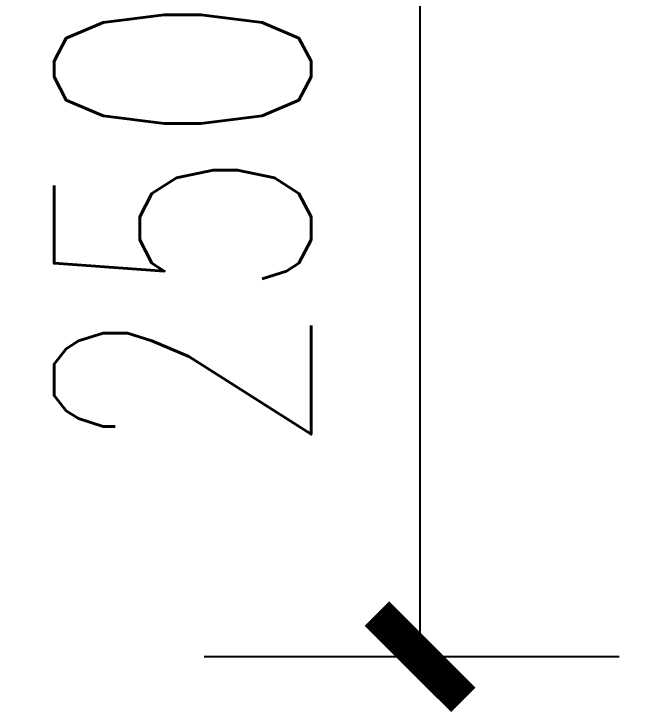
# Model space of a CAD drawing. Extents: x -1041549 to 749950, y -354245 to 17554.
# Drawn here: x 334050.3 to 334230.9, y -210214.8 to -210012.6 of the extents above; entities that cross this region are included whole.
import ezdxf

# ---------------------------------------------------------------- set-up
doc = ezdxf.new("R2010")
doc.units = 0
doc.header["$LTSCALE"] = 1000
doc.header["$MEASUREMENT"] = 0
doc.layers.add('PUB_DIM', color=3, linetype='Continuous')
doc.styles.add('_TCH_DIM_T3', font='SIMPLEX', dxfattribs={"width": 0.705882, "bigfont": 'GBCBIG'})
doc.dimstyles.new('_TCH_ARCH&&25', dxfattribs={"dimtxt": 74.375, "dimasz": 25, "dimexe": 62.5, "dimexo": 75, "dimgap": 31.5625, "dimtad": 1, "dimdec": 0, "dimzin": 0, "dimdsep": 46, "dimtxsty": '_TCH_DIM_T3', "dimblk": 'ARCHTICK', "dimcen": 0.09, "dimclrt": 7, "dimazin": 2, "dimtfac": 1, "dimtdec": 0, "dimtix": 1, "dimtmove": 2, "dimatfit": 3, "dimfxl": 50, "dimtolj": 1, "dimtzin": 0, "dimarcsym": 0})

# ---------------------------------------------------------------- blocks, each defined once
blk = doc.blocks.new('_ArchTick')
at = {"color": 0, "linetype": 'ByBlock', "const_width": 0.4}
blk.add_lwpolyline([(-0.5, -0.5), (0.5, 0.5)], dxfattribs=at)
blk = doc.blocks.new('*D160')
at = {"layer": 'Defpoints', "color": 0, "transparency": 16777216}
for p in [(334167.84, -209948.37), (334300.43, -209948.37), (334300.43, -210198.74)]:
    blk.add_point(p, dxfattribs=at)
at = {"layer": 'PUB_DIM', "color": 0, "lineweight": -2, "transparency": 16777216}
for p, q in [((334225.43, -209948.37), (334105.34, -209948.37)), ((334167.84, -210198.74), (334167.84, -209948.37)), ((334225.43, -210198.74), (334105.34, -210198.74))]:
    blk.add_line(p, q, dxfattribs=at)
at = {"layer": 'PUB_DIM', "color": 0, "lineweight": -2, "transparency": 16777216, "xscale": 25, "yscale": 25, "zscale": 25}
for p, rotation in [((334167.84, -209948.37), 90), ((334167.84, -210198.74), 270)]:
    blk.add_blockref('_ArchTick', p, dxfattribs=dict(at, rotation=rotation))
at = {"layer": 'PUB_DIM', "color": 7, "transparency": 16777216, "insert": (334099.09, -210073.55), "char_height": 74.375, "attachment_point": 5, "rotation": 90, "style": '_TCH_DIM_T3'}
blk.add_mtext('\\A1;250', dxfattribs=at)

msp = doc.modelspace()

# ---------------------------------------------------------------- dimensions: what is measured, and where the dimension line sits
at = {"layer": 'PUB_DIM'}
dim = msp.add_aligned_dim(p1=(334300.43, -210198.74), p2=(334300.43, -209948.37), distance=132.58, dimstyle='_TCH_ARCH&&25', dxfattribs=at)
dim.commit()
dim.dimension.update_dxf_attribs({"geometry": '*D160', "text_midpoint": (334099.09, -210073.55)})

doc.saveas('drawing.dxf')
